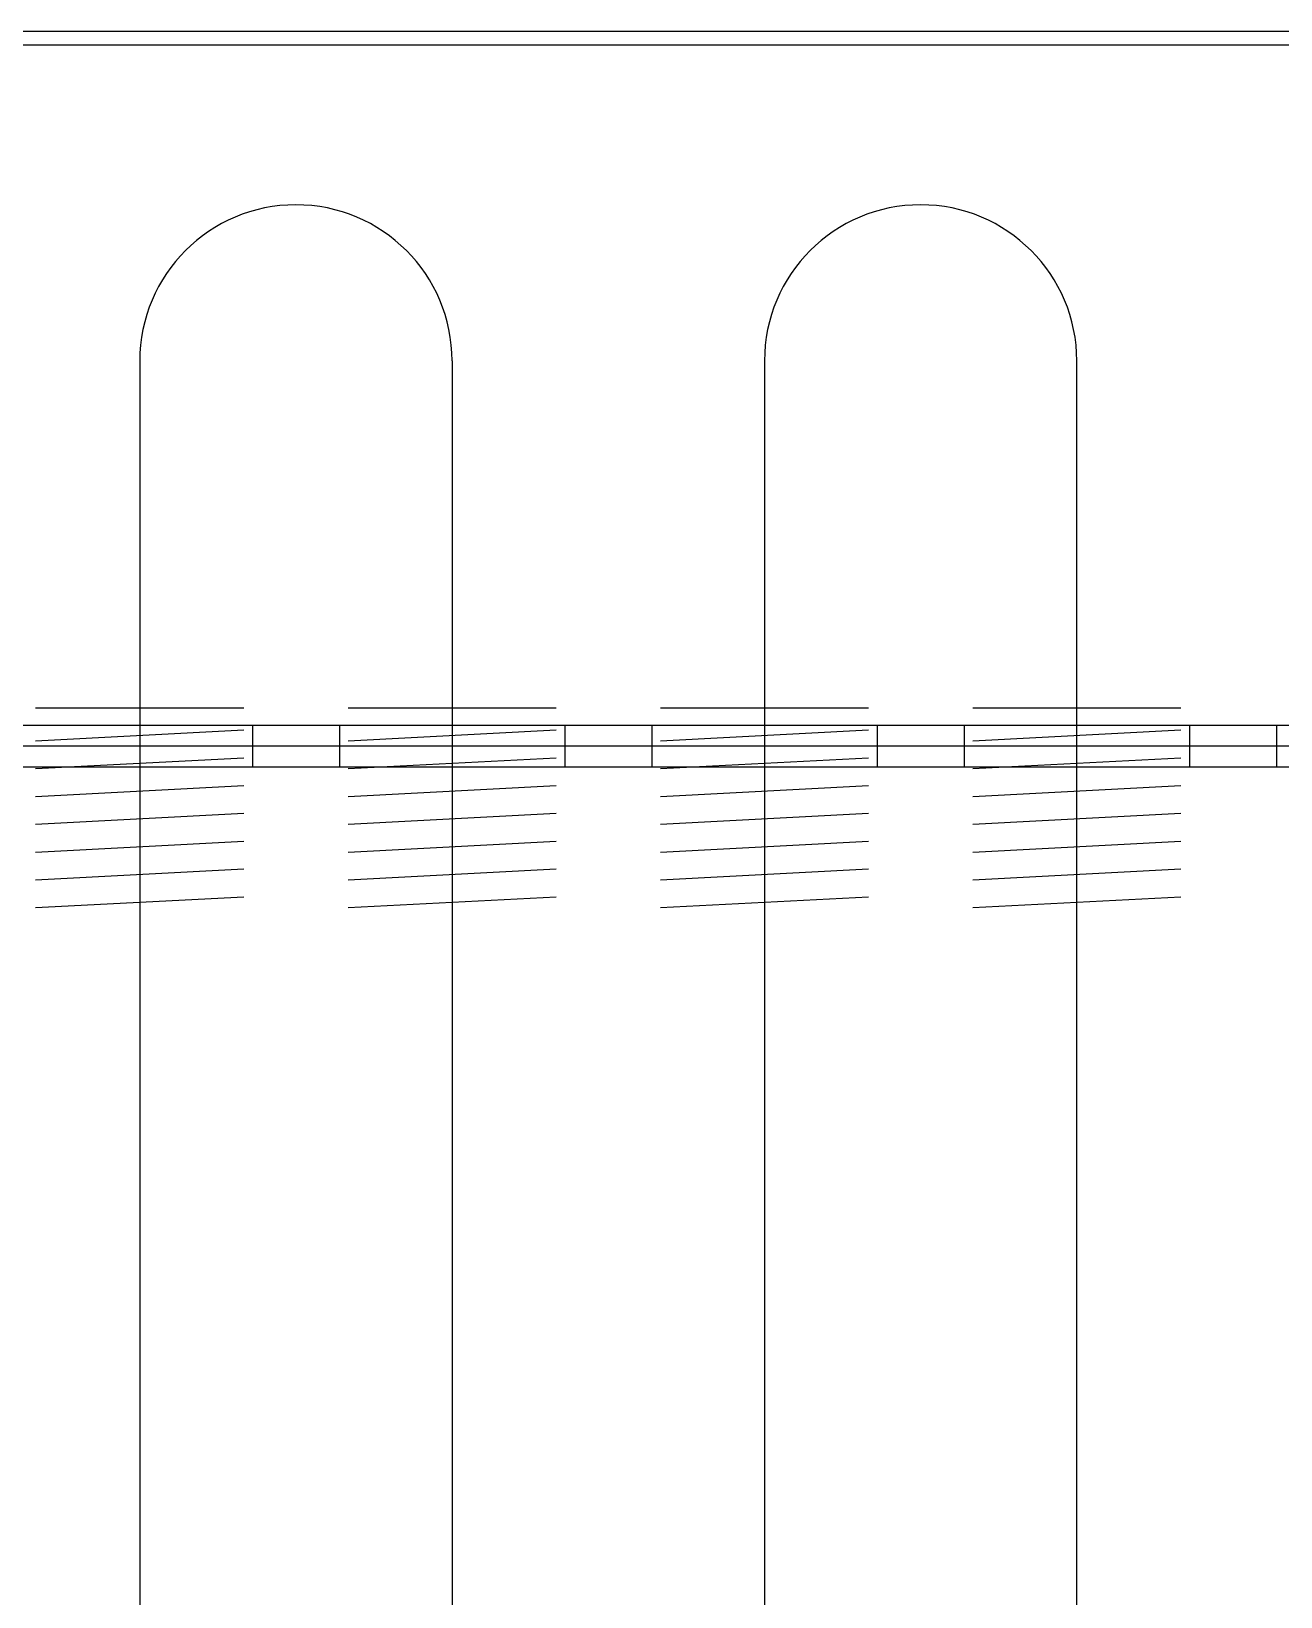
# Model space of a CAD drawing. Header units: millimetres. Extents: x 198973 to 319987, y 50799 to 202761.
# Drawn here: x 214620 to 214980, y 87858.3 to 88309.4 of the extents above; entities that cross this region are included whole.
import ezdxf

# ---------------------------------------------------------------- set-up
doc = ezdxf.new("R2010")
doc.units = ezdxf.units.MM
doc.header["$LTSCALE"] = 1000
doc.linetypes.add('CENTER', pattern=[2, 1.25, -0.25, 0.25, -0.25])
doc.linetypes.add('DOTE', pattern=[2.42, 2, -0.2, 0.02, -0.2])
doc.layers.add('DOTE', color=8, linetype='CENTER')
doc.layers.add('PUB_HATCH', color=8, linetype='Continuous')

msp = doc.modelspace()

# ---------------------------------------------------------------- linework, layer by layer
at = {"layer": 'DOTE', "linetype": 'DOTE'}
msp.add_line((221207.98, 88103.41), (204761.96, 88103.41), dxfattribs=at)
at = {"layer": 'PUB_HATCH'}
for p, q in [((213857.23, 88309.41), (215174.23, 88309.41)), ((215174.23, 88305.41), (213857.23, 88305.41)), ((214651.23, 88214.41), (214651.23, 87192.41)), ((214741.23, 88214.41), (214741.23, 87192.41)), ((214831.23, 88214.41), (214831.23, 87192.41)), ((214921.23, 87192.41), (214921.23, 88214.41)), ((213626.23, 88109.41), (215406.23, 88109.41)), ((213808.73, 88109.41), (215223.73, 88109.41)), ((213626.23, 88097.41), (215406.23, 88097.41))]:
    msp.add_line(p, q, dxfattribs=at)
at = {"layer": 'PUB_HATCH', "ltscale": 0.5}
for p, q in [((214621.23, 88114.41), (214681.23, 88114.41)), ((214621.23, 88114.41), (214681.23, 88114.41)), ((214621.23, 88114.41), (214681.23, 88114.41)), ((214621.23, 88114.41), (214681.23, 88114.41)), ((214621.23, 88114.41), (214681.23, 88114.41)), ((214621.23, 88114.41), (214681.23, 88114.41)), ((214621.23, 88114.41), (214681.23, 88114.41)), ((214621.23, 88114.41), (214681.23, 88114.41)), ((214621.23, 88114.41), (214681.23, 88114.41)), ((214621.23, 88114.41), (214681.23, 88114.41)), ((214621.23, 88114.41), (214681.23, 88114.41)), ((214621.23, 88114.41), (214681.23, 88114.41)), ((214621.23, 88114.41), (214681.23, 88114.41)), ((214621.23, 88114.41), (214681.23, 88114.41)), ((214621.23, 88114.41), (214681.23, 88114.41)), ((214621.23, 88114.41), (214681.23, 88114.41)), ((214621.23, 88114.41), (214681.23, 88114.41)), ((214621.23, 88114.41), (214681.23, 88114.41)), ((214621.23, 88114.41), (214681.23, 88114.41)), ((214621.23, 88114.41), (214681.23, 88114.41)), ((214621.23, 88114.41), (214681.23, 88114.41)), ((214621.23, 88114.41), (214681.23, 88114.41)), ((214621.23, 88114.41), (214681.23, 88114.41)), ((214621.23, 88114.41), (214681.23, 88114.41)), ((214621.23, 88114.41), (214681.23, 88114.41)), ((214621.23, 88114.41), (214681.23, 88114.41)), ((214711.23, 88114.41), (214771.23, 88114.41)), ((214711.23, 88114.41), (214771.23, 88114.41)), ((214711.23, 88114.41), (214771.23, 88114.41)), ((214711.23, 88114.41), (214771.23, 88114.41)), ((214711.23, 88114.41), (214771.23, 88114.41)), ((214711.23, 88114.41), (214771.23, 88114.41)), ((214711.23, 88114.41), (214771.23, 88114.41)), ((214711.23, 88114.41), (214771.23, 88114.41)), ((214711.23, 88114.41), (214771.23, 88114.41)), ((214711.23, 88114.41), (214771.23, 88114.41)), ((214711.23, 88114.41), (214771.23, 88114.41)), ((214711.23, 88114.41), (214771.23, 88114.41)), ((214711.23, 88114.41), (214771.23, 88114.41)), ((214711.23, 88114.41), (214771.23, 88114.41)), ((214711.23, 88114.41), (214771.23, 88114.41)), ((214711.23, 88114.41), (214771.23, 88114.41)), ((214711.23, 88114.41), (214771.23, 88114.41)), ((214711.23, 88114.41), (214771.23, 88114.41)), ((214711.23, 88114.41), (214771.23, 88114.41)), ((214711.23, 88114.41), (214771.23, 88114.41)), ((214711.23, 88114.41), (214771.23, 88114.41)), ((214711.23, 88114.41), (214771.23, 88114.41)), ((214711.23, 88114.41), (214771.23, 88114.41)), ((214711.23, 88114.41), (214771.23, 88114.41)), ((214711.23, 88114.41), (214771.23, 88114.41)), ((214711.23, 88114.41), (214771.23, 88114.41)), ((214801.23, 88114.41), (214861.23, 88114.41)), ((214801.23, 88114.41), (214861.23, 88114.41)), ((214801.23, 88114.41), (214861.23, 88114.41)), ((214801.23, 88114.41), (214861.23, 88114.41)), ((214801.23, 88114.41), (214861.23, 88114.41)), ((214801.23, 88114.41), (214861.23, 88114.41)), ((214801.23, 88114.41), (214861.23, 88114.41)), ((214801.23, 88114.41), (214861.23, 88114.41)), ((214801.23, 88114.41), (214861.23, 88114.41)), ((214801.23, 88114.41), (214861.23, 88114.41)), ((214801.23, 88114.41), (214861.23, 88114.41)), ((214801.23, 88114.41), (214861.23, 88114.41)), ((214801.23, 88114.41), (214861.23, 88114.41)), ((214801.23, 88114.41), (214861.23, 88114.41)), ((214801.23, 88114.41), (214861.23, 88114.41)), ((214801.23, 88114.41), (214861.23, 88114.41)), ((214801.23, 88114.41), (214861.23, 88114.41)), ((214801.23, 88114.41), (214861.23, 88114.41)), ((214801.23, 88114.41), (214861.23, 88114.41)), ((214801.23, 88114.41), (214861.23, 88114.41)), ((214801.23, 88114.41), (214861.23, 88114.41)), ((214801.23, 88114.41), (214861.23, 88114.41)), ((214801.23, 88114.41), (214861.23, 88114.41)), ((214801.23, 88114.41), (214861.23, 88114.41)), ((214801.23, 88114.41), (214861.23, 88114.41)), ((214801.23, 88114.41), (214861.23, 88114.41)), ((214891.23, 88114.41), (214951.23, 88114.41)), ((214891.23, 88114.41), (214951.23, 88114.41)), ((214891.23, 88114.41), (214951.23, 88114.41)), ((214891.23, 88114.41), (214951.23, 88114.41)), ((214891.23, 88114.41), (214951.23, 88114.41)), ((214891.23, 88114.41), (214951.23, 88114.41)), ((214891.23, 88114.41), (214951.23, 88114.41)), ((214891.23, 88114.41), (214951.23, 88114.41)), ((214891.23, 88114.41), (214951.23, 88114.41)), ((214891.23, 88114.41), (214951.23, 88114.41)), ((214891.23, 88114.41), (214951.23, 88114.41)), ((214891.23, 88114.41), (214951.23, 88114.41)), ((214891.23, 88114.41), (214951.23, 88114.41)), ((214891.23, 88114.41), (214951.23, 88114.41)), ((214891.23, 88114.41), (214951.23, 88114.41)), ((214891.23, 88114.41), (214951.23, 88114.41)), ((214891.23, 88114.41), (214951.23, 88114.41)), ((214891.23, 88114.41), (214951.23, 88114.41)), ((214891.23, 88114.41), (214951.23, 88114.41)), ((214891.23, 88114.41), (214951.23, 88114.41)), ((214891.23, 88114.41), (214951.23, 88114.41)), ((214891.23, 88114.41), (214951.23, 88114.41)), ((214891.23, 88114.41), (214951.23, 88114.41)), ((214891.23, 88114.41), (214951.23, 88114.41)), ((214891.23, 88114.41), (214951.23, 88114.41)), ((214891.23, 88114.41), (214951.23, 88114.41)), ((214681.23, 88107.99), (214621.23, 88104.84)), ((214681.23, 88107.99), (214621.23, 88104.84)), ((214681.23, 88107.99), (214621.23, 88104.84)), ((214681.23, 88107.99), (214621.23, 88104.84)), ((214681.23, 88107.99), (214621.23, 88104.84)), ((214681.23, 88107.99), (214621.23, 88104.84)), ((214681.23, 88107.99), (214621.23, 88104.84)), ((214681.23, 88107.99), (214621.23, 88104.84)), ((214681.23, 88107.99), (214621.23, 88104.84)), ((214681.23, 88107.99), (214621.23, 88104.84)), ((214681.23, 88107.99), (214621.23, 88104.84)), ((214681.23, 88107.99), (214621.23, 88104.84)), ((214681.23, 88107.99), (214621.23, 88104.84)), ((214681.23, 88107.99), (214621.23, 88104.84)), ((214681.23, 88107.99), (214621.23, 88104.84)), ((214681.23, 88107.99), (214621.23, 88104.84)), ((214681.23, 88107.99), (214621.23, 88104.84)), ((214681.23, 88107.99), (214621.23, 88104.84)), ((214681.23, 88107.99), (214621.23, 88104.84)), ((214681.23, 88107.99), (214621.23, 88104.84)), ((214681.23, 88107.99), (214621.23, 88104.84)), ((214681.23, 88107.99), (214621.23, 88104.84)), ((214681.23, 88107.99), (214621.23, 88104.84)), ((214681.23, 88107.99), (214621.23, 88104.84)), ((214681.23, 88107.99), (214621.23, 88104.84)), ((214681.23, 88107.99), (214621.23, 88104.84)), ((214683.73, 88109.41), (214683.73, 88097.41)), ((214708.73, 88109.41), (214708.73, 88097.41)), ((214771.23, 88107.99), (214711.23, 88104.84)), ((214771.23, 88107.99), (214711.23, 88104.84)), ((214771.23, 88107.99), (214711.23, 88104.84)), ((214771.23, 88107.99), (214711.23, 88104.84)), ((214771.23, 88107.99), (214711.23, 88104.84)), ((214771.23, 88107.99), (214711.23, 88104.84)), ((214771.23, 88107.99), (214711.23, 88104.84)), ((214771.23, 88107.99), (214711.23, 88104.84)), ((214771.23, 88107.99), (214711.23, 88104.84)), ((214771.23, 88107.99), (214711.23, 88104.84)), ((214771.23, 88107.99), (214711.23, 88104.84)), ((214771.23, 88107.99), (214711.23, 88104.84)), ((214771.23, 88107.99), (214711.23, 88104.84)), ((214771.23, 88107.99), (214711.23, 88104.84)), ((214771.23, 88107.99), (214711.23, 88104.84)), ((214771.23, 88107.99), (214711.23, 88104.84)), ((214771.23, 88107.99), (214711.23, 88104.84)), ((214771.23, 88107.99), (214711.23, 88104.84)), ((214771.23, 88107.99), (214711.23, 88104.84)), ((214771.23, 88107.99), (214711.23, 88104.84)), ((214771.23, 88107.99), (214711.23, 88104.84)), ((214771.23, 88107.99), (214711.23, 88104.84)), ((214771.23, 88107.99), (214711.23, 88104.84)), ((214771.23, 88107.99), (214711.23, 88104.84)), ((214771.23, 88107.99), (214711.23, 88104.84)), ((214771.23, 88107.99), (214711.23, 88104.84)), ((214773.73, 88109.41), (214773.73, 88097.41)), ((214798.73, 88109.41), (214798.73, 88097.41)), ((214861.23, 88107.99), (214801.23, 88104.84)), ((214861.23, 88107.99), (214801.23, 88104.84)), ((214861.23, 88107.99), (214801.23, 88104.84)), ((214861.23, 88107.99), (214801.23, 88104.84)), ((214861.23, 88107.99), (214801.23, 88104.84)), ((214861.23, 88107.99), (214801.23, 88104.84)), ((214861.23, 88107.99), (214801.23, 88104.84)), ((214861.23, 88107.99), (214801.23, 88104.84)), ((214861.23, 88107.99), (214801.23, 88104.84)), ((214861.23, 88107.99), (214801.23, 88104.84)), ((214861.23, 88107.99), (214801.23, 88104.84)), ((214861.23, 88107.99), (214801.23, 88104.84)), ((214861.23, 88107.99), (214801.23, 88104.84)), ((214861.23, 88107.99), (214801.23, 88104.84)), ((214861.23, 88107.99), (214801.23, 88104.84)), ((214861.23, 88107.99), (214801.23, 88104.84)), ((214861.23, 88107.99), (214801.23, 88104.84)), ((214861.23, 88107.99), (214801.23, 88104.84)), ((214861.23, 88107.99), (214801.23, 88104.84)), ((214861.23, 88107.99), (214801.23, 88104.84)), ((214861.23, 88107.99), (214801.23, 88104.84)), ((214861.23, 88107.99), (214801.23, 88104.84)), ((214861.23, 88107.99), (214801.23, 88104.84)), ((214861.23, 88107.99), (214801.23, 88104.84)), ((214861.23, 88107.99), (214801.23, 88104.84)), ((214861.23, 88107.99), (214801.23, 88104.84)), ((214863.73, 88109.41), (214863.73, 88097.41)), ((214888.73, 88109.41), (214888.73, 88097.41)), ((214951.23, 88107.99), (214891.23, 88104.84)), ((214951.23, 88107.99), (214891.23, 88104.84)), ((214951.23, 88107.99), (214891.23, 88104.84)), ((214951.23, 88107.99), (214891.23, 88104.84)), ((214951.23, 88107.99), (214891.23, 88104.84)), ((214951.23, 88107.99), (214891.23, 88104.84)), ((214951.23, 88107.99), (214891.23, 88104.84)), ((214951.23, 88107.99), (214891.23, 88104.84)), ((214951.23, 88107.99), (214891.23, 88104.84)), ((214951.23, 88107.99), (214891.23, 88104.84)), ((214951.23, 88107.99), (214891.23, 88104.84)), ((214951.23, 88107.99), (214891.23, 88104.84)), ((214951.23, 88107.99), (214891.23, 88104.84)), ((214951.23, 88107.99), (214891.23, 88104.84)), ((214951.23, 88107.99), (214891.23, 88104.84)), ((214951.23, 88107.99), (214891.23, 88104.84)), ((214951.23, 88107.99), (214891.23, 88104.84)), ((214951.23, 88107.99), (214891.23, 88104.84)), ((214951.23, 88107.99), (214891.23, 88104.84)), ((214951.23, 88107.99), (214891.23, 88104.84)), ((214951.23, 88107.99), (214891.23, 88104.84)), ((214951.23, 88107.99), (214891.23, 88104.84)), ((214951.23, 88107.99), (214891.23, 88104.84)), ((214951.23, 88107.99), (214891.23, 88104.84)), ((214951.23, 88107.99), (214891.23, 88104.84)), ((214951.23, 88107.99), (214891.23, 88104.84)), ((214953.73, 88109.41), (214953.73, 88097.41)), ((214978.73, 88109.41), (214978.73, 88097.41)), ((214681.23, 88099.98), (214621.23, 88096.83)), ((214681.23, 88099.98), (214621.23, 88096.83)), ((214681.23, 88099.98), (214621.23, 88096.83)), ((214681.23, 88099.98), (214621.23, 88096.83)), ((214681.23, 88099.98), (214621.23, 88096.83)), ((214681.23, 88099.98), (214621.23, 88096.83)), ((214681.23, 88099.98), (214621.23, 88096.83)), ((214681.23, 88099.98), (214621.23, 88096.83)), ((214681.23, 88099.98), (214621.23, 88096.83)), ((214681.23, 88099.98), (214621.23, 88096.83)), ((214681.23, 88099.98), (214621.23, 88096.83)), ((214681.23, 88099.98), (214621.23, 88096.83)), ((214681.23, 88099.98), (214621.23, 88096.83)), ((214681.23, 88099.98), (214621.23, 88096.83)), ((214681.23, 88099.98), (214621.23, 88096.83)), ((214681.23, 88099.98), (214621.23, 88096.83)), ((214681.23, 88099.98), (214621.23, 88096.83)), ((214681.23, 88099.98), (214621.23, 88096.83)), ((214681.23, 88099.98), (214621.23, 88096.83)), ((214681.23, 88099.98), (214621.23, 88096.83)), ((214681.23, 88099.98), (214621.23, 88096.83)), ((214681.23, 88099.98), (214621.23, 88096.83)), ((214681.23, 88099.98), (214621.23, 88096.83)), ((214681.23, 88099.98), (214621.23, 88096.83)), ((214681.23, 88099.98), (214621.23, 88096.83)), ((214681.23, 88099.98), (214621.23, 88096.83)), ((214771.23, 88099.98), (214711.23, 88096.83)), ((214771.23, 88099.98), (214711.23, 88096.83)), ((214771.23, 88099.98), (214711.23, 88096.83)), ((214771.23, 88099.98), (214711.23, 88096.83)), ((214771.23, 88099.98), (214711.23, 88096.83)), ((214771.23, 88099.98), (214711.23, 88096.83)), ((214771.23, 88099.98), (214711.23, 88096.83)), ((214771.23, 88099.98), (214711.23, 88096.83)), ((214771.23, 88099.98), (214711.23, 88096.83)), ((214771.23, 88099.98), (214711.23, 88096.83)), ((214771.23, 88099.98), (214711.23, 88096.83)), ((214771.23, 88099.98), (214711.23, 88096.83)), ((214771.23, 88099.98), (214711.23, 88096.83)), ((214771.23, 88099.98), (214711.23, 88096.83)), ((214771.23, 88099.98), (214711.23, 88096.83)), ((214771.23, 88099.98), (214711.23, 88096.83)), ((214771.23, 88099.98), (214711.23, 88096.83)), ((214771.23, 88099.98), (214711.23, 88096.83)), ((214771.23, 88099.98), (214711.23, 88096.83)), ((214771.23, 88099.98), (214711.23, 88096.83)), ((214771.23, 88099.98), (214711.23, 88096.83)), ((214771.23, 88099.98), (214711.23, 88096.83)), ((214771.23, 88099.98), (214711.23, 88096.83)), ((214771.23, 88099.98), (214711.23, 88096.83)), ((214771.23, 88099.98), (214711.23, 88096.83)), ((214771.23, 88099.98), (214711.23, 88096.83)), ((214861.23, 88099.98), (214801.23, 88096.83)), ((214861.23, 88099.98), (214801.23, 88096.83)), ((214861.23, 88099.98), (214801.23, 88096.83)), ((214861.23, 88099.98), (214801.23, 88096.83)), ((214861.23, 88099.98), (214801.23, 88096.83)), ((214861.23, 88099.98), (214801.23, 88096.83)), ((214861.23, 88099.98), (214801.23, 88096.83)), ((214861.23, 88099.98), (214801.23, 88096.83)), ((214861.23, 88099.98), (214801.23, 88096.83)), ((214861.23, 88099.98), (214801.23, 88096.83)), ((214861.23, 88099.98), (214801.23, 88096.83)), ((214861.23, 88099.98), (214801.23, 88096.83)), ((214861.23, 88099.98), (214801.23, 88096.83)), ((214861.23, 88099.98), (214801.23, 88096.83)), ((214861.23, 88099.98), (214801.23, 88096.83)), ((214861.23, 88099.98), (214801.23, 88096.83)), ((214861.23, 88099.98), (214801.23, 88096.83)), ((214861.23, 88099.98), (214801.23, 88096.83)), ((214861.23, 88099.98), (214801.23, 88096.83)), ((214861.23, 88099.98), (214801.23, 88096.83)), ((214861.23, 88099.98), (214801.23, 88096.83)), ((214861.23, 88099.98), (214801.23, 88096.83)), ((214861.23, 88099.98), (214801.23, 88096.83)), ((214861.23, 88099.98), (214801.23, 88096.83)), ((214861.23, 88099.98), (214801.23, 88096.83)), ((214861.23, 88099.98), (214801.23, 88096.83)), ((214951.23, 88099.98), (214891.23, 88096.83)), ((214951.23, 88099.98), (214891.23, 88096.83)), ((214951.23, 88099.98), (214891.23, 88096.83)), ((214951.23, 88099.98), (214891.23, 88096.83)), ((214951.23, 88099.98), (214891.23, 88096.83)), ((214951.23, 88099.98), (214891.23, 88096.83)), ((214951.23, 88099.98), (214891.23, 88096.83)), ((214951.23, 88099.98), (214891.23, 88096.83)), ((214951.23, 88099.98), (214891.23, 88096.83)), ((214951.23, 88099.98), (214891.23, 88096.83)), ((214951.23, 88099.98), (214891.23, 88096.83)), ((214951.23, 88099.98), (214891.23, 88096.83)), ((214951.23, 88099.98), (214891.23, 88096.83)), ((214951.23, 88099.98), (214891.23, 88096.83)), ((214951.23, 88099.98), (214891.23, 88096.83)), ((214951.23, 88099.98), (214891.23, 88096.83)), ((214951.23, 88099.98), (214891.23, 88096.83)), ((214951.23, 88099.98), (214891.23, 88096.83)), ((214951.23, 88099.98), (214891.23, 88096.83)), ((214951.23, 88099.98), (214891.23, 88096.83)), ((214951.23, 88099.98), (214891.23, 88096.83)), ((214951.23, 88099.98), (214891.23, 88096.83)), ((214951.23, 88099.98), (214891.23, 88096.83)), ((214951.23, 88099.98), (214891.23, 88096.83)), ((214951.23, 88099.98), (214891.23, 88096.83)), ((214951.23, 88099.98), (214891.23, 88096.83)), ((214681.23, 88091.97), (214621.23, 88088.82)), ((214681.23, 88091.97), (214621.23, 88088.82)), ((214681.23, 88091.97), (214621.23, 88088.82)), ((214681.23, 88091.97), (214621.23, 88088.82)), ((214681.23, 88091.97), (214621.23, 88088.82)), ((214681.23, 88091.97), (214621.23, 88088.82)), ((214681.23, 88091.97), (214621.23, 88088.82)), ((214681.23, 88091.97), (214621.23, 88088.82)), ((214681.23, 88091.97), (214621.23, 88088.82)), ((214681.23, 88091.97), (214621.23, 88088.82)), ((214681.23, 88091.97), (214621.23, 88088.82)), ((214681.23, 88091.97), (214621.23, 88088.82)), ((214681.23, 88091.97), (214621.23, 88088.82)), ((214681.23, 88091.97), (214621.23, 88088.82)), ((214681.23, 88091.97), (214621.23, 88088.82)), ((214681.23, 88091.97), (214621.23, 88088.82)), ((214681.23, 88091.97), (214621.23, 88088.82)), ((214681.23, 88091.97), (214621.23, 88088.82)), ((214681.23, 88091.97), (214621.23, 88088.82)), ((214681.23, 88091.97), (214621.23, 88088.82)), ((214681.23, 88091.97), (214621.23, 88088.82)), ((214681.23, 88091.97), (214621.23, 88088.82)), ((214681.23, 88091.97), (214621.23, 88088.82)), ((214681.23, 88091.97), (214621.23, 88088.82)), ((214681.23, 88091.97), (214621.23, 88088.82)), ((214681.23, 88091.97), (214621.23, 88088.82)), ((214771.23, 88091.97), (214711.23, 88088.82)), ((214771.23, 88091.97), (214711.23, 88088.82)), ((214771.23, 88091.97), (214711.23, 88088.82)), ((214771.23, 88091.97), (214711.23, 88088.82)), ((214771.23, 88091.97), (214711.23, 88088.82)), ((214771.23, 88091.97), (214711.23, 88088.82)), ((214771.23, 88091.97), (214711.23, 88088.82)), ((214771.23, 88091.97), (214711.23, 88088.82)), ((214771.23, 88091.97), (214711.23, 88088.82)), ((214771.23, 88091.97), (214711.23, 88088.82)), ((214771.23, 88091.97), (214711.23, 88088.82)), ((214771.23, 88091.97), (214711.23, 88088.82)), ((214771.23, 88091.97), (214711.23, 88088.82)), ((214771.23, 88091.97), (214711.23, 88088.82)), ((214771.23, 88091.97), (214711.23, 88088.82)), ((214771.23, 88091.97), (214711.23, 88088.82)), ((214771.23, 88091.97), (214711.23, 88088.82)), ((214771.23, 88091.97), (214711.23, 88088.82)), ((214771.23, 88091.97), (214711.23, 88088.82)), ((214771.23, 88091.97), (214711.23, 88088.82)), ((214771.23, 88091.97), (214711.23, 88088.82)), ((214771.23, 88091.97), (214711.23, 88088.82)), ((214771.23, 88091.97), (214711.23, 88088.82)), ((214771.23, 88091.97), (214711.23, 88088.82)), ((214771.23, 88091.97), (214711.23, 88088.82)), ((214771.23, 88091.97), (214711.23, 88088.82)), ((214861.23, 88091.97), (214801.23, 88088.82)), ((214861.23, 88091.97), (214801.23, 88088.82)), ((214861.23, 88091.97), (214801.23, 88088.82)), ((214861.23, 88091.97), (214801.23, 88088.82)), ((214861.23, 88091.97), (214801.23, 88088.82)), ((214861.23, 88091.97), (214801.23, 88088.82)), ((214861.23, 88091.97), (214801.23, 88088.82)), ((214861.23, 88091.97), (214801.23, 88088.82)), ((214861.23, 88091.97), (214801.23, 88088.82)), ((214861.23, 88091.97), (214801.23, 88088.82)), ((214861.23, 88091.97), (214801.23, 88088.82)), ((214861.23, 88091.97), (214801.23, 88088.82)), ((214861.23, 88091.97), (214801.23, 88088.82)), ((214861.23, 88091.97), (214801.23, 88088.82)), ((214861.23, 88091.97), (214801.23, 88088.82)), ((214861.23, 88091.97), (214801.23, 88088.82)), ((214861.23, 88091.97), (214801.23, 88088.82)), ((214861.23, 88091.97), (214801.23, 88088.82)), ((214861.23, 88091.97), (214801.23, 88088.82)), ((214861.23, 88091.97), (214801.23, 88088.82)), ((214861.23, 88091.97), (214801.23, 88088.82)), ((214861.23, 88091.97), (214801.23, 88088.82)), ((214861.23, 88091.97), (214801.23, 88088.82)), ((214861.23, 88091.97), (214801.23, 88088.82)), ((214861.23, 88091.97), (214801.23, 88088.82)), ((214861.23, 88091.97), (214801.23, 88088.82)), ((214951.23, 88091.97), (214891.23, 88088.82)), ((214951.23, 88091.97), (214891.23, 88088.82)), ((214951.23, 88091.97), (214891.23, 88088.82)), ((214951.23, 88091.97), (214891.23, 88088.82)), ((214951.23, 88091.97), (214891.23, 88088.82)), ((214951.23, 88091.97), (214891.23, 88088.82)), ((214951.23, 88091.97), (214891.23, 88088.82)), ((214951.23, 88091.97), (214891.23, 88088.82)), ((214951.23, 88091.97), (214891.23, 88088.82)), ((214951.23, 88091.97), (214891.23, 88088.82)), ((214951.23, 88091.97), (214891.23, 88088.82)), ((214951.23, 88091.97), (214891.23, 88088.82)), ((214951.23, 88091.97), (214891.23, 88088.82)), ((214951.23, 88091.97), (214891.23, 88088.82)), ((214951.23, 88091.97), (214891.23, 88088.82)), ((214951.23, 88091.97), (214891.23, 88088.82)), ((214951.23, 88091.97), (214891.23, 88088.82)), ((214951.23, 88091.97), (214891.23, 88088.82)), ((214951.23, 88091.97), (214891.23, 88088.82)), ((214951.23, 88091.97), (214891.23, 88088.82)), ((214951.23, 88091.97), (214891.23, 88088.82)), ((214951.23, 88091.97), (214891.23, 88088.82)), ((214951.23, 88091.97), (214891.23, 88088.82)), ((214951.23, 88091.97), (214891.23, 88088.82)), ((214951.23, 88091.97), (214891.23, 88088.82)), ((214951.23, 88091.97), (214891.23, 88088.82)), ((214681.23, 88083.95), (214621.23, 88080.81)), ((214681.23, 88083.95), (214621.23, 88080.81)), ((214681.23, 88083.95), (214621.23, 88080.81)), ((214681.23, 88083.95), (214621.23, 88080.81)), ((214681.23, 88083.95), (214621.23, 88080.81)), ((214681.23, 88083.95), (214621.23, 88080.81)), ((214681.23, 88083.95), (214621.23, 88080.81)), ((214681.23, 88083.95), (214621.23, 88080.81)), ((214681.23, 88083.95), (214621.23, 88080.81)), ((214681.23, 88083.95), (214621.23, 88080.81)), ((214681.23, 88083.95), (214621.23, 88080.81)), ((214681.23, 88083.95), (214621.23, 88080.81)), ((214681.23, 88083.95), (214621.23, 88080.81)), ((214681.23, 88083.95), (214621.23, 88080.81)), ((214681.23, 88083.95), (214621.23, 88080.81)), ((214681.23, 88083.95), (214621.23, 88080.81)), ((214681.23, 88083.95), (214621.23, 88080.81)), ((214681.23, 88083.95), (214621.23, 88080.81)), ((214681.23, 88083.95), (214621.23, 88080.81)), ((214681.23, 88083.95), (214621.23, 88080.81)), ((214681.23, 88083.95), (214621.23, 88080.81)), ((214681.23, 88083.95), (214621.23, 88080.81)), ((214681.23, 88083.95), (214621.23, 88080.81)), ((214681.23, 88083.95), (214621.23, 88080.81)), ((214681.23, 88083.95), (214621.23, 88080.81)), ((214681.23, 88083.95), (214621.23, 88080.81)), ((214771.23, 88083.95), (214711.23, 88080.81)), ((214771.23, 88083.95), (214711.23, 88080.81)), ((214771.23, 88083.95), (214711.23, 88080.81)), ((214771.23, 88083.95), (214711.23, 88080.81)), ((214771.23, 88083.95), (214711.23, 88080.81)), ((214771.23, 88083.95), (214711.23, 88080.81)), ((214771.23, 88083.95), (214711.23, 88080.81)), ((214771.23, 88083.95), (214711.23, 88080.81)), ((214771.23, 88083.95), (214711.23, 88080.81)), ((214771.23, 88083.95), (214711.23, 88080.81)), ((214771.23, 88083.95), (214711.23, 88080.81)), ((214771.23, 88083.95), (214711.23, 88080.81)), ((214771.23, 88083.95), (214711.23, 88080.81)), ((214771.23, 88083.95), (214711.23, 88080.81)), ((214771.23, 88083.95), (214711.23, 88080.81)), ((214771.23, 88083.95), (214711.23, 88080.81)), ((214771.23, 88083.95), (214711.23, 88080.81)), ((214771.23, 88083.95), (214711.23, 88080.81)), ((214771.23, 88083.95), (214711.23, 88080.81)), ((214771.23, 88083.95), (214711.23, 88080.81)), ((214771.23, 88083.95), (214711.23, 88080.81)), ((214771.23, 88083.95), (214711.23, 88080.81)), ((214771.23, 88083.95), (214711.23, 88080.81)), ((214771.23, 88083.95), (214711.23, 88080.81)), ((214771.23, 88083.95), (214711.23, 88080.81)), ((214771.23, 88083.95), (214711.23, 88080.81)), ((214861.23, 88083.95), (214801.23, 88080.81)), ((214861.23, 88083.95), (214801.23, 88080.81)), ((214861.23, 88083.95), (214801.23, 88080.81)), ((214861.23, 88083.95), (214801.23, 88080.81)), ((214861.23, 88083.95), (214801.23, 88080.81)), ((214861.23, 88083.95), (214801.23, 88080.81)), ((214861.23, 88083.95), (214801.23, 88080.81)), ((214861.23, 88083.95), (214801.23, 88080.81)), ((214861.23, 88083.95), (214801.23, 88080.81)), ((214861.23, 88083.95), (214801.23, 88080.81)), ((214861.23, 88083.95), (214801.23, 88080.81)), ((214861.23, 88083.95), (214801.23, 88080.81)), ((214861.23, 88083.95), (214801.23, 88080.81)), ((214861.23, 88083.95), (214801.23, 88080.81)), ((214861.23, 88083.95), (214801.23, 88080.81)), ((214861.23, 88083.95), (214801.23, 88080.81)), ((214861.23, 88083.95), (214801.23, 88080.81)), ((214861.23, 88083.95), (214801.23, 88080.81)), ((214861.23, 88083.95), (214801.23, 88080.81)), ((214861.23, 88083.95), (214801.23, 88080.81)), ((214861.23, 88083.95), (214801.23, 88080.81)), ((214861.23, 88083.95), (214801.23, 88080.81)), ((214861.23, 88083.95), (214801.23, 88080.81)), ((214861.23, 88083.95), (214801.23, 88080.81)), ((214861.23, 88083.95), (214801.23, 88080.81)), ((214861.23, 88083.95), (214801.23, 88080.81)), ((214951.23, 88083.95), (214891.23, 88080.81)), ((214951.23, 88083.95), (214891.23, 88080.81)), ((214951.23, 88083.95), (214891.23, 88080.81)), ((214951.23, 88083.95), (214891.23, 88080.81)), ((214951.23, 88083.95), (214891.23, 88080.81)), ((214951.23, 88083.95), (214891.23, 88080.81)), ((214951.23, 88083.95), (214891.23, 88080.81)), ((214951.23, 88083.95), (214891.23, 88080.81)), ((214951.23, 88083.95), (214891.23, 88080.81)), ((214951.23, 88083.95), (214891.23, 88080.81)), ((214951.23, 88083.95), (214891.23, 88080.81)), ((214951.23, 88083.95), (214891.23, 88080.81)), ((214951.23, 88083.95), (214891.23, 88080.81)), ((214951.23, 88083.95), (214891.23, 88080.81)), ((214951.23, 88083.95), (214891.23, 88080.81)), ((214951.23, 88083.95), (214891.23, 88080.81)), ((214951.23, 88083.95), (214891.23, 88080.81)), ((214951.23, 88083.95), (214891.23, 88080.81)), ((214951.23, 88083.95), (214891.23, 88080.81)), ((214951.23, 88083.95), (214891.23, 88080.81)), ((214951.23, 88083.95), (214891.23, 88080.81)), ((214951.23, 88083.95), (214891.23, 88080.81)), ((214951.23, 88083.95), (214891.23, 88080.81)), ((214951.23, 88083.95), (214891.23, 88080.81)), ((214951.23, 88083.95), (214891.23, 88080.81)), ((214951.23, 88083.95), (214891.23, 88080.81)), ((214681.23, 88075.94), (214621.23, 88072.8)), ((214681.23, 88075.94), (214621.23, 88072.8)), ((214681.23, 88075.94), (214621.23, 88072.8)), ((214681.23, 88075.94), (214621.23, 88072.8)), ((214681.23, 88075.94), (214621.23, 88072.8)), ((214681.23, 88075.94), (214621.23, 88072.8)), ((214681.23, 88075.94), (214621.23, 88072.8)), ((214681.23, 88075.94), (214621.23, 88072.8)), ((214681.23, 88075.94), (214621.23, 88072.8)), ((214681.23, 88075.94), (214621.23, 88072.8)), ((214681.23, 88075.94), (214621.23, 88072.8)), ((214681.23, 88075.94), (214621.23, 88072.8)), ((214681.23, 88075.94), (214621.23, 88072.8)), ((214681.23, 88075.94), (214621.23, 88072.8)), ((214681.23, 88075.94), (214621.23, 88072.8)), ((214681.23, 88075.94), (214621.23, 88072.8)), ((214681.23, 88075.94), (214621.23, 88072.8)), ((214681.23, 88075.94), (214621.23, 88072.8)), ((214681.23, 88075.94), (214621.23, 88072.8)), ((214681.23, 88075.94), (214621.23, 88072.8)), ((214681.23, 88075.94), (214621.23, 88072.8)), ((214681.23, 88075.94), (214621.23, 88072.8)), ((214681.23, 88075.94), (214621.23, 88072.8)), ((214681.23, 88075.94), (214621.23, 88072.8)), ((214681.23, 88075.94), (214621.23, 88072.8)), ((214681.23, 88075.94), (214621.23, 88072.8)), ((214771.23, 88075.94), (214711.23, 88072.8)), ((214771.23, 88075.94), (214711.23, 88072.8)), ((214771.23, 88075.94), (214711.23, 88072.8)), ((214771.23, 88075.94), (214711.23, 88072.8)), ((214771.23, 88075.94), (214711.23, 88072.8)), ((214771.23, 88075.94), (214711.23, 88072.8)), ((214771.23, 88075.94), (214711.23, 88072.8)), ((214771.23, 88075.94), (214711.23, 88072.8)), ((214771.23, 88075.94), (214711.23, 88072.8)), ((214771.23, 88075.94), (214711.23, 88072.8)), ((214771.23, 88075.94), (214711.23, 88072.8)), ((214771.23, 88075.94), (214711.23, 88072.8)), ((214771.23, 88075.94), (214711.23, 88072.8)), ((214771.23, 88075.94), (214711.23, 88072.8)), ((214771.23, 88075.94), (214711.23, 88072.8)), ((214771.23, 88075.94), (214711.23, 88072.8)), ((214771.23, 88075.94), (214711.23, 88072.8)), ((214771.23, 88075.94), (214711.23, 88072.8)), ((214771.23, 88075.94), (214711.23, 88072.8)), ((214771.23, 88075.94), (214711.23, 88072.8)), ((214771.23, 88075.94), (214711.23, 88072.8)), ((214771.23, 88075.94), (214711.23, 88072.8)), ((214771.23, 88075.94), (214711.23, 88072.8)), ((214771.23, 88075.94), (214711.23, 88072.8)), ((214771.23, 88075.94), (214711.23, 88072.8)), ((214771.23, 88075.94), (214711.23, 88072.8)), ((214861.23, 88075.94), (214801.23, 88072.8)), ((214861.23, 88075.94), (214801.23, 88072.8)), ((214861.23, 88075.94), (214801.23, 88072.8)), ((214861.23, 88075.94), (214801.23, 88072.8)), ((214861.23, 88075.94), (214801.23, 88072.8)), ((214861.23, 88075.94), (214801.23, 88072.8)), ((214861.23, 88075.94), (214801.23, 88072.8)), ((214861.23, 88075.94), (214801.23, 88072.8)), ((214861.23, 88075.94), (214801.23, 88072.8)), ((214861.23, 88075.94), (214801.23, 88072.8)), ((214861.23, 88075.94), (214801.23, 88072.8)), ((214861.23, 88075.94), (214801.23, 88072.8)), ((214861.23, 88075.94), (214801.23, 88072.8)), ((214861.23, 88075.94), (214801.23, 88072.8)), ((214861.23, 88075.94), (214801.23, 88072.8)), ((214861.23, 88075.94), (214801.23, 88072.8)), ((214861.23, 88075.94), (214801.23, 88072.8)), ((214861.23, 88075.94), (214801.23, 88072.8)), ((214861.23, 88075.94), (214801.23, 88072.8)), ((214861.23, 88075.94), (214801.23, 88072.8)), ((214861.23, 88075.94), (214801.23, 88072.8)), ((214861.23, 88075.94), (214801.23, 88072.8)), ((214861.23, 88075.94), (214801.23, 88072.8)), ((214861.23, 88075.94), (214801.23, 88072.8)), ((214861.23, 88075.94), (214801.23, 88072.8)), ((214861.23, 88075.94), (214801.23, 88072.8)), ((214951.23, 88075.94), (214891.23, 88072.8)), ((214951.23, 88075.94), (214891.23, 88072.8)), ((214951.23, 88075.94), (214891.23, 88072.8)), ((214951.23, 88075.94), (214891.23, 88072.8)), ((214951.23, 88075.94), (214891.23, 88072.8)), ((214951.23, 88075.94), (214891.23, 88072.8)), ((214951.23, 88075.94), (214891.23, 88072.8)), ((214951.23, 88075.94), (214891.23, 88072.8)), ((214951.23, 88075.94), (214891.23, 88072.8)), ((214951.23, 88075.94), (214891.23, 88072.8)), ((214951.23, 88075.94), (214891.23, 88072.8)), ((214951.23, 88075.94), (214891.23, 88072.8)), ((214951.23, 88075.94), (214891.23, 88072.8)), ((214951.23, 88075.94), (214891.23, 88072.8)), ((214951.23, 88075.94), (214891.23, 88072.8)), ((214951.23, 88075.94), (214891.23, 88072.8)), ((214951.23, 88075.94), (214891.23, 88072.8)), ((214951.23, 88075.94), (214891.23, 88072.8)), ((214951.23, 88075.94), (214891.23, 88072.8)), ((214951.23, 88075.94), (214891.23, 88072.8)), ((214951.23, 88075.94), (214891.23, 88072.8)), ((214951.23, 88075.94), (214891.23, 88072.8)), ((214951.23, 88075.94), (214891.23, 88072.8)), ((214951.23, 88075.94), (214891.23, 88072.8)), ((214951.23, 88075.94), (214891.23, 88072.8)), ((214951.23, 88075.94), (214891.23, 88072.8)), ((214681.23, 88067.93), (214621.23, 88064.79)), ((214681.23, 88067.93), (214621.23, 88064.79)), ((214681.23, 88067.93), (214621.23, 88064.79)), ((214681.23, 88067.93), (214621.23, 88064.79)), ((214681.23, 88067.93), (214621.23, 88064.79)), ((214681.23, 88067.93), (214621.23, 88064.79)), ((214681.23, 88067.93), (214621.23, 88064.79)), ((214681.23, 88067.93), (214621.23, 88064.79)), ((214681.23, 88067.93), (214621.23, 88064.79)), ((214681.23, 88067.93), (214621.23, 88064.79)), ((214681.23, 88067.93), (214621.23, 88064.79)), ((214681.23, 88067.93), (214621.23, 88064.79)), ((214681.23, 88067.93), (214621.23, 88064.79)), ((214681.23, 88067.93), (214621.23, 88064.79)), ((214681.23, 88067.93), (214621.23, 88064.79)), ((214681.23, 88067.93), (214621.23, 88064.79)), ((214681.23, 88067.93), (214621.23, 88064.79)), ((214681.23, 88067.93), (214621.23, 88064.79)), ((214681.23, 88067.93), (214621.23, 88064.79)), ((214681.23, 88067.93), (214621.23, 88064.79)), ((214681.23, 88067.93), (214621.23, 88064.79)), ((214681.23, 88067.93), (214621.23, 88064.79)), ((214681.23, 88067.93), (214621.23, 88064.79)), ((214681.23, 88067.93), (214621.23, 88064.79)), ((214681.23, 88067.93), (214621.23, 88064.79)), ((214681.23, 88067.93), (214621.23, 88064.79)), ((214771.23, 88067.93), (214711.23, 88064.79)), ((214771.23, 88067.93), (214711.23, 88064.79)), ((214771.23, 88067.93), (214711.23, 88064.79)), ((214771.23, 88067.93), (214711.23, 88064.79)), ((214771.23, 88067.93), (214711.23, 88064.79)), ((214771.23, 88067.93), (214711.23, 88064.79)), ((214771.23, 88067.93), (214711.23, 88064.79)), ((214771.23, 88067.93), (214711.23, 88064.79)), ((214771.23, 88067.93), (214711.23, 88064.79)), ((214771.23, 88067.93), (214711.23, 88064.79)), ((214771.23, 88067.93), (214711.23, 88064.79)), ((214771.23, 88067.93), (214711.23, 88064.79)), ((214771.23, 88067.93), (214711.23, 88064.79)), ((214771.23, 88067.93), (214711.23, 88064.79)), ((214771.23, 88067.93), (214711.23, 88064.79)), ((214771.23, 88067.93), (214711.23, 88064.79)), ((214771.23, 88067.93), (214711.23, 88064.79)), ((214771.23, 88067.93), (214711.23, 88064.79)), ((214771.23, 88067.93), (214711.23, 88064.79)), ((214771.23, 88067.93), (214711.23, 88064.79)), ((214771.23, 88067.93), (214711.23, 88064.79)), ((214771.23, 88067.93), (214711.23, 88064.79)), ((214771.23, 88067.93), (214711.23, 88064.79)), ((214771.23, 88067.93), (214711.23, 88064.79)), ((214771.23, 88067.93), (214711.23, 88064.79)), ((214771.23, 88067.93), (214711.23, 88064.79)), ((214861.23, 88067.93), (214801.23, 88064.79)), ((214861.23, 88067.93), (214801.23, 88064.79)), ((214861.23, 88067.93), (214801.23, 88064.79)), ((214861.23, 88067.93), (214801.23, 88064.79)), ((214861.23, 88067.93), (214801.23, 88064.79)), ((214861.23, 88067.93), (214801.23, 88064.79)), ((214861.23, 88067.93), (214801.23, 88064.79)), ((214861.23, 88067.93), (214801.23, 88064.79)), ((214861.23, 88067.93), (214801.23, 88064.79)), ((214861.23, 88067.93), (214801.23, 88064.79)), ((214861.23, 88067.93), (214801.23, 88064.79)), ((214861.23, 88067.93), (214801.23, 88064.79)), ((214861.23, 88067.93), (214801.23, 88064.79)), ((214861.23, 88067.93), (214801.23, 88064.79)), ((214861.23, 88067.93), (214801.23, 88064.79)), ((214861.23, 88067.93), (214801.23, 88064.79)), ((214861.23, 88067.93), (214801.23, 88064.79)), ((214861.23, 88067.93), (214801.23, 88064.79)), ((214861.23, 88067.93), (214801.23, 88064.79)), ((214861.23, 88067.93), (214801.23, 88064.79)), ((214861.23, 88067.93), (214801.23, 88064.79)), ((214861.23, 88067.93), (214801.23, 88064.79)), ((214861.23, 88067.93), (214801.23, 88064.79)), ((214861.23, 88067.93), (214801.23, 88064.79)), ((214861.23, 88067.93), (214801.23, 88064.79)), ((214861.23, 88067.93), (214801.23, 88064.79)), ((214951.23, 88067.93), (214891.23, 88064.79)), ((214951.23, 88067.93), (214891.23, 88064.79)), ((214951.23, 88067.93), (214891.23, 88064.79)), ((214951.23, 88067.93), (214891.23, 88064.79)), ((214951.23, 88067.93), (214891.23, 88064.79)), ((214951.23, 88067.93), (214891.23, 88064.79)), ((214951.23, 88067.93), (214891.23, 88064.79)), ((214951.23, 88067.93), (214891.23, 88064.79)), ((214951.23, 88067.93), (214891.23, 88064.79)), ((214951.23, 88067.93), (214891.23, 88064.79)), ((214951.23, 88067.93), (214891.23, 88064.79)), ((214951.23, 88067.93), (214891.23, 88064.79)), ((214951.23, 88067.93), (214891.23, 88064.79)), ((214951.23, 88067.93), (214891.23, 88064.79)), ((214951.23, 88067.93), (214891.23, 88064.79)), ((214951.23, 88067.93), (214891.23, 88064.79)), ((214951.23, 88067.93), (214891.23, 88064.79)), ((214951.23, 88067.93), (214891.23, 88064.79)), ((214951.23, 88067.93), (214891.23, 88064.79)), ((214951.23, 88067.93), (214891.23, 88064.79)), ((214951.23, 88067.93), (214891.23, 88064.79)), ((214951.23, 88067.93), (214891.23, 88064.79)), ((214951.23, 88067.93), (214891.23, 88064.79)), ((214951.23, 88067.93), (214891.23, 88064.79)), ((214951.23, 88067.93), (214891.23, 88064.79)), ((214951.23, 88067.93), (214891.23, 88064.79)), ((214681.23, 88059.92), (214621.23, 88056.78)), ((214681.23, 88059.92), (214621.23, 88056.78)), ((214681.23, 88059.92), (214621.23, 88056.78)), ((214681.23, 88059.92), (214621.23, 88056.78)), ((214681.23, 88059.92), (214621.23, 88056.78)), ((214681.23, 88059.92), (214621.23, 88056.78)), ((214681.23, 88059.92), (214621.23, 88056.78)), ((214681.23, 88059.92), (214621.23, 88056.78)), ((214681.23, 88059.92), (214621.23, 88056.78)), ((214681.23, 88059.92), (214621.23, 88056.78)), ((214681.23, 88059.92), (214621.23, 88056.78)), ((214681.23, 88059.92), (214621.23, 88056.78)), ((214681.23, 88059.92), (214621.23, 88056.78)), ((214681.23, 88059.92), (214621.23, 88056.78)), ((214681.23, 88059.92), (214621.23, 88056.78)), ((214681.23, 88059.92), (214621.23, 88056.78)), ((214681.23, 88059.92), (214621.23, 88056.78)), ((214681.23, 88059.92), (214621.23, 88056.78)), ((214681.23, 88059.92), (214621.23, 88056.78)), ((214681.23, 88059.92), (214621.23, 88056.78)), ((214681.23, 88059.92), (214621.23, 88056.78)), ((214681.23, 88059.92), (214621.23, 88056.78)), ((214681.23, 88059.92), (214621.23, 88056.78)), ((214681.23, 88059.92), (214621.23, 88056.78)), ((214681.23, 88059.92), (214621.23, 88056.78)), ((214681.23, 88059.92), (214621.23, 88056.78)), ((214771.23, 88059.92), (214711.23, 88056.78)), ((214771.23, 88059.92), (214711.23, 88056.78)), ((214771.23, 88059.92), (214711.23, 88056.78)), ((214771.23, 88059.92), (214711.23, 88056.78)), ((214771.23, 88059.92), (214711.23, 88056.78)), ((214771.23, 88059.92), (214711.23, 88056.78)), ((214771.23, 88059.92), (214711.23, 88056.78)), ((214771.23, 88059.92), (214711.23, 88056.78)), ((214771.23, 88059.92), (214711.23, 88056.78)), ((214771.23, 88059.92), (214711.23, 88056.78)), ((214771.23, 88059.92), (214711.23, 88056.78)), ((214771.23, 88059.92), (214711.23, 88056.78)), ((214771.23, 88059.92), (214711.23, 88056.78)), ((214771.23, 88059.92), (214711.23, 88056.78)), ((214771.23, 88059.92), (214711.23, 88056.78)), ((214771.23, 88059.92), (214711.23, 88056.78)), ((214771.23, 88059.92), (214711.23, 88056.78)), ((214771.23, 88059.92), (214711.23, 88056.78)), ((214771.23, 88059.92), (214711.23, 88056.78)), ((214771.23, 88059.92), (214711.23, 88056.78)), ((214771.23, 88059.92), (214711.23, 88056.78)), ((214771.23, 88059.92), (214711.23, 88056.78)), ((214771.23, 88059.92), (214711.23, 88056.78)), ((214771.23, 88059.92), (214711.23, 88056.78)), ((214771.23, 88059.92), (214711.23, 88056.78)), ((214771.23, 88059.92), (214711.23, 88056.78)), ((214861.23, 88059.92), (214801.23, 88056.78)), ((214861.23, 88059.92), (214801.23, 88056.78)), ((214861.23, 88059.92), (214801.23, 88056.78)), ((214861.23, 88059.92), (214801.23, 88056.78)), ((214861.23, 88059.92), (214801.23, 88056.78)), ((214861.23, 88059.92), (214801.23, 88056.78)), ((214861.23, 88059.92), (214801.23, 88056.78)), ((214861.23, 88059.92), (214801.23, 88056.78)), ((214861.23, 88059.92), (214801.23, 88056.78)), ((214861.23, 88059.92), (214801.23, 88056.78)), ((214861.23, 88059.92), (214801.23, 88056.78)), ((214861.23, 88059.92), (214801.23, 88056.78)), ((214861.23, 88059.92), (214801.23, 88056.78)), ((214861.23, 88059.92), (214801.23, 88056.78)), ((214861.23, 88059.92), (214801.23, 88056.78)), ((214861.23, 88059.92), (214801.23, 88056.78)), ((214861.23, 88059.92), (214801.23, 88056.78)), ((214861.23, 88059.92), (214801.23, 88056.78)), ((214861.23, 88059.92), (214801.23, 88056.78)), ((214861.23, 88059.92), (214801.23, 88056.78)), ((214861.23, 88059.92), (214801.23, 88056.78)), ((214861.23, 88059.92), (214801.23, 88056.78)), ((214861.23, 88059.92), (214801.23, 88056.78)), ((214861.23, 88059.92), (214801.23, 88056.78)), ((214861.23, 88059.92), (214801.23, 88056.78)), ((214861.23, 88059.92), (214801.23, 88056.78)), ((214951.23, 88059.92), (214891.23, 88056.78)), ((214951.23, 88059.92), (214891.23, 88056.78)), ((214951.23, 88059.92), (214891.23, 88056.78)), ((214951.23, 88059.92), (214891.23, 88056.78)), ((214951.23, 88059.92), (214891.23, 88056.78)), ((214951.23, 88059.92), (214891.23, 88056.78)), ((214951.23, 88059.92), (214891.23, 88056.78)), ((214951.23, 88059.92), (214891.23, 88056.78)), ((214951.23, 88059.92), (214891.23, 88056.78)), ((214951.23, 88059.92), (214891.23, 88056.78)), ((214951.23, 88059.92), (214891.23, 88056.78)), ((214951.23, 88059.92), (214891.23, 88056.78)), ((214951.23, 88059.92), (214891.23, 88056.78)), ((214951.23, 88059.92), (214891.23, 88056.78)), ((214951.23, 88059.92), (214891.23, 88056.78)), ((214951.23, 88059.92), (214891.23, 88056.78)), ((214951.23, 88059.92), (214891.23, 88056.78)), ((214951.23, 88059.92), (214891.23, 88056.78)), ((214951.23, 88059.92), (214891.23, 88056.78)), ((214951.23, 88059.92), (214891.23, 88056.78)), ((214951.23, 88059.92), (214891.23, 88056.78)), ((214951.23, 88059.92), (214891.23, 88056.78)), ((214951.23, 88059.92), (214891.23, 88056.78)), ((214951.23, 88059.92), (214891.23, 88056.78)), ((214951.23, 88059.92), (214891.23, 88056.78)), ((214951.23, 88059.92), (214891.23, 88056.78))]:
    msp.add_line(p, q, dxfattribs=at)
at = {"layer": 'PUB_HATCH'}
for centre in [(214696.23, 88214.41), (214876.23, 88214.41)]:
    msp.add_arc(centre, 45, 0, 180, dxfattribs=at)

doc.saveas('drawing.dxf')
